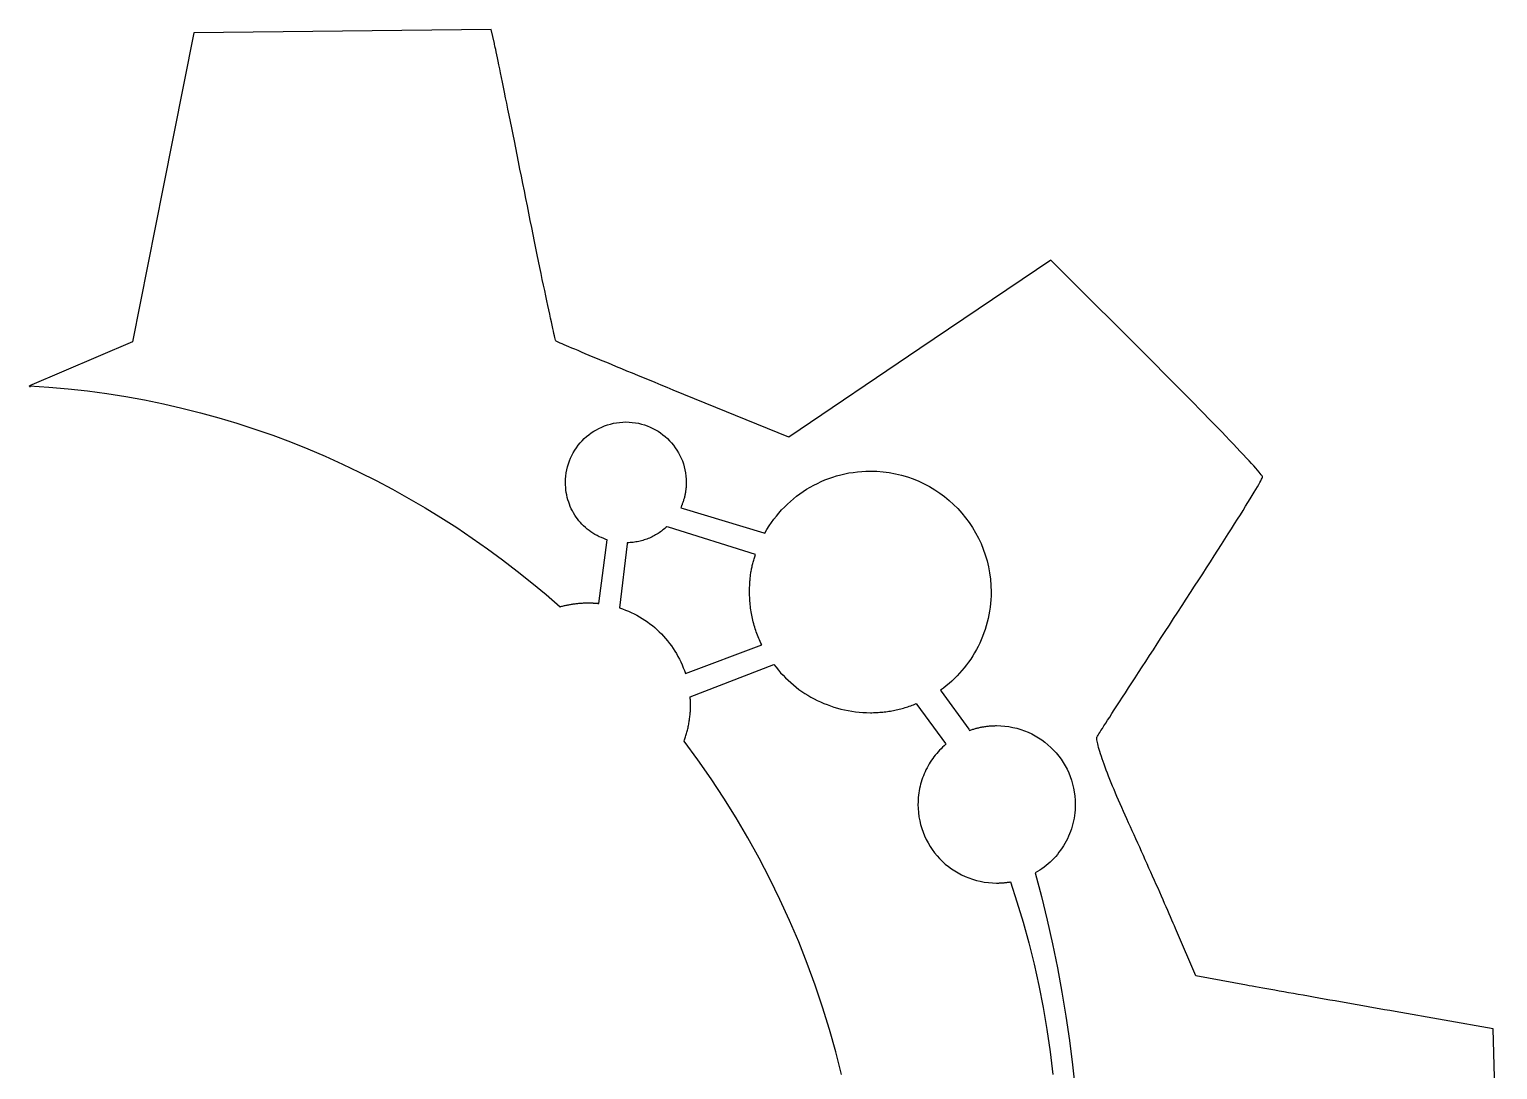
# Model space of a CAD drawing. Extents: x 24.5 to 116.8, y 32.7 to 74.9.
# Drawn here: x 24.51 to 50.2, y 56.73 to 74.92 of the extents above; entities that cross this region are included whole.
import ezdxf

# ---------------------------------------------------------------- set-up
doc = ezdxf.new("R2010")
doc.units = 0
doc.layers.add('LAYER_1', color=7, linetype='CONTINUOUS')

msp = doc.modelspace()

# ---------------------------------------------------------------- linework, layer by layer
at = {"layer": 'LAYER_1', "color": 7}
for p, q in [((27.393, 74.864), (26.855, 72.16)), ((29.992, 74.893), (27.393, 74.864)), ((32.591, 74.922), (29.992, 74.893)), ((32.65, 74.673), (32.591, 74.922)), ((32.654, 74.657), (32.65, 74.673)), ((32.659, 74.634), (32.654, 74.657)), ((32.666, 74.604), (32.659, 74.634)), ((32.673, 74.569), (32.666, 74.604)), ((32.682, 74.527), (32.673, 74.569)), ((32.692, 74.479), (32.682, 74.527)), ((32.703, 74.426), (32.692, 74.479)), ((32.715, 74.368), (32.703, 74.426)), ((32.729, 74.304), (32.715, 74.368)), ((32.743, 74.235), (32.729, 74.304)), ((32.758, 74.162), (32.743, 74.235)), ((32.774, 74.083), (32.758, 74.162)), ((32.791, 74.001), (32.774, 74.083)), ((32.808, 73.913), (32.791, 74.001)), ((32.827, 73.822), (32.808, 73.913)), ((32.846, 73.727), (32.827, 73.822)), ((32.866, 73.629), (32.846, 73.727)), ((32.887, 73.527), (32.866, 73.629)), ((32.908, 73.421), (32.887, 73.527)), ((32.93, 73.312), (32.908, 73.421)), ((32.953, 73.201), (32.93, 73.312)), ((32.976, 73.086), (32.953, 73.201)), ((33, 72.97), (32.976, 73.086)), ((33.024, 72.85), (33, 72.97)), ((33.048, 72.729), (33.024, 72.85)), ((33.073, 72.606), (33.048, 72.729)), ((33.098, 72.48), (33.073, 72.606)), ((33.123, 72.354), (33.098, 72.48)), ((33.149, 72.225), (33.123, 72.354)), ((33.175, 72.096), (33.149, 72.225)), ((26.855, 72.16), (26.316, 69.456)), ((33.201, 71.966), (33.175, 72.096)), ((33.227, 71.835), (33.201, 71.966)), ((33.253, 71.707), (33.227, 71.835)), ((33.278, 71.58), (33.253, 71.707)), ((33.304, 71.455), (33.278, 71.58)), ((33.328, 71.333), (33.304, 71.455)), ((33.353, 71.213), (33.328, 71.333)), ((33.377, 71.095), (33.353, 71.213)), ((33.4, 70.98), (33.377, 71.095)), ((33.423, 70.867), (33.4, 70.98)), ((33.446, 70.758), (33.423, 70.867)), ((33.468, 70.652), (33.446, 70.758)), ((33.489, 70.549), (33.468, 70.652)), ((42.386, 70.887), (40.093, 69.339)), ((44.239, 69.036), (42.386, 70.887)), ((33.51, 70.45), (33.489, 70.549)), ((33.53, 70.355), (33.51, 70.45)), ((33.549, 70.263), (33.53, 70.355)), ((33.567, 70.176), (33.549, 70.263)), ((33.585, 70.092), (33.567, 70.176)), ((33.602, 70.014), (33.585, 70.092)), ((33.618, 69.939), (33.602, 70.014)), ((33.633, 69.87), (33.618, 69.939)), ((33.647, 69.806), (33.633, 69.87)), ((33.66, 69.746), (33.647, 69.806)), ((33.672, 69.692), (33.66, 69.746)), ((33.683, 69.644), (33.672, 69.692)), ((33.693, 69.601), (33.683, 69.644)), ((26.316, 69.456), (24.514, 68.687)), ((33.701, 69.564), (33.693, 69.601)), ((33.709, 69.533), (33.701, 69.564)), ((33.715, 69.508), (33.709, 69.533)), ((33.72, 69.489), (33.715, 69.508)), ((33.724, 69.477), (33.72, 69.489)), ((33.727, 69.472), (33.724, 69.477)), ((33.731, 69.469), (33.727, 69.472)), ((33.742, 69.464), (33.731, 69.469)), ((33.757, 69.457), (33.742, 69.464)), ((33.778, 69.447), (33.757, 69.457)), ((33.804, 69.436), (33.778, 69.447)), ((33.834, 69.422), (33.804, 69.436)), ((33.87, 69.407), (33.834, 69.422)), ((33.91, 69.389), (33.87, 69.407)), ((33.955, 69.37), (33.91, 69.389)), ((34.004, 69.349), (33.955, 69.37)), ((34.057, 69.327), (34.004, 69.349)), ((34.114, 69.303), (34.057, 69.327)), ((34.175, 69.277), (34.114, 69.303)), ((34.24, 69.25), (34.175, 69.277)), ((34.309, 69.221), (34.24, 69.25)), ((34.381, 69.191), (34.309, 69.221)), ((34.456, 69.159), (34.381, 69.191)), ((34.535, 69.127), (34.456, 69.159)), ((34.616, 69.093), (34.535, 69.127)), ((40.093, 69.339), (37.8, 67.791)), ((34.701, 69.058), (34.616, 69.093)), ((34.788, 69.022), (34.701, 69.058)), ((34.878, 68.985), (34.788, 69.022)), ((34.97, 68.946), (34.878, 68.985)), ((35.065, 68.907), (34.97, 68.946)), ((35.162, 68.868), (35.065, 68.907)), ((35.261, 68.827), (35.162, 68.868)), ((44.337, 68.938), (44.239, 69.036)), ((44.434, 68.841), (44.337, 68.938)), ((24.514, 68.686), (24.514, 68.687)), ((24.514, 68.687), (24.514, 68.687)), ((24.514, 68.687), (24.514, 68.687)), ((24.514, 68.687), (24.514, 68.687)), ((24.514, 68.687), (24.514, 68.687)), ((24.514, 68.687), (24.855, 68.665)), ((24.515, 68.685), (24.514, 68.686)), ((24.514, 68.686), (24.514, 68.686)), ((24.514, 68.686), (24.514, 68.686)), ((24.516, 68.684), (24.515, 68.685)), ((24.515, 68.685), (24.515, 68.685)), ((24.515, 68.685), (24.515, 68.685)), ((24.516, 68.683), (24.516, 68.684)), ((24.516, 68.684), (24.516, 68.684)), ((24.517, 68.683), (24.516, 68.683)), ((24.517, 68.682), (24.517, 68.683)), ((24.518, 68.681), (24.517, 68.682)), ((24.519, 68.68), (24.518, 68.681)), ((24.518, 68.681), (24.518, 68.681)), ((24.52, 68.679), (24.519, 68.68)), ((24.52, 68.678), (24.52, 68.679)), ((24.521, 68.677), (24.52, 68.678)), ((24.522, 68.676), (24.521, 68.677)), ((24.523, 68.675), (24.522, 68.676)), ((24.522, 68.676), (24.522, 68.676)), ((24.524, 68.673), (24.523, 68.675)), ((24.525, 68.672), (24.524, 68.673)), ((24.526, 68.671), (24.525, 68.672)), ((24.526, 68.67), (24.526, 68.671)), ((24.527, 68.669), (24.526, 68.67)), ((24.528, 68.668), (24.527, 68.669)), ((24.529, 68.666), (24.528, 68.668)), ((24.855, 68.665), (25.194, 68.635)), ((25.194, 68.635), (25.532, 68.598)), ((25.532, 68.598), (25.867, 68.553)), ((35.362, 68.786), (35.261, 68.827)), ((35.464, 68.744), (35.362, 68.786)), ((35.568, 68.701), (35.464, 68.744)), ((35.674, 68.658), (35.568, 68.701)), ((35.781, 68.614), (35.674, 68.658)), ((37.8, 67.791), (35.781, 68.614)), ((44.529, 68.745), (44.434, 68.841)), ((44.623, 68.651), (44.529, 68.745)), ((44.715, 68.557), (44.623, 68.651)), ((25.867, 68.553), (26.2, 68.501)), ((26.2, 68.501), (26.53, 68.441)), ((26.53, 68.441), (26.858, 68.373)), ((26.858, 68.373), (27.184, 68.299)), ((44.805, 68.466), (44.715, 68.557)), ((44.894, 68.376), (44.805, 68.466)), ((44.98, 68.288), (44.894, 68.376)), ((27.184, 68.299), (27.507, 68.217)), ((27.507, 68.217), (27.828, 68.129)), ((27.828, 68.129), (28.146, 68.033)), ((45.064, 68.202), (44.98, 68.288)), ((45.146, 68.119), (45.064, 68.202)), ((45.225, 68.037), (45.146, 68.119)), ((28.146, 68.033), (28.461, 67.931)), ((28.461, 67.931), (28.773, 67.822)), ((34.262, 67.799), (34.303, 67.832)), ((34.303, 67.832), (34.345, 67.864)), ((34.345, 67.864), (34.388, 67.893)), ((34.388, 67.893), (34.434, 67.92)), ((34.434, 67.92), (34.48, 67.944)), ((34.48, 67.944), (34.528, 67.967)), ((34.528, 67.967), (34.577, 67.987)), ((34.577, 67.987), (34.628, 68.005)), ((34.628, 68.005), (34.679, 68.02)), ((34.679, 68.02), (34.732, 68.032)), ((34.732, 68.032), (34.785, 68.042)), ((34.785, 68.042), (34.84, 68.049)), ((34.84, 68.049), (34.895, 68.054)), ((34.895, 68.054), (34.951, 68.055)), ((34.951, 68.055), (35.007, 68.054)), ((35.007, 68.054), (35.063, 68.049)), ((35.063, 68.049), (35.117, 68.042)), ((35.117, 68.042), (35.171, 68.032)), ((35.171, 68.032), (35.223, 68.02)), ((35.223, 68.02), (35.275, 68.005)), ((35.275, 68.005), (35.325, 67.987)), ((35.325, 67.987), (35.375, 67.967)), ((35.375, 67.967), (35.423, 67.944)), ((35.423, 67.944), (35.469, 67.92)), ((35.469, 67.92), (35.514, 67.893)), ((35.514, 67.893), (35.558, 67.864)), ((35.558, 67.864), (35.6, 67.832)), ((35.6, 67.832), (35.641, 67.799)), ((45.302, 67.958), (45.225, 68.037)), ((45.376, 67.881), (45.302, 67.958)), ((45.447, 67.808), (45.376, 67.881)), ((28.773, 67.822), (29.082, 67.706)), ((29.082, 67.706), (29.388, 67.584)), ((29.388, 67.584), (29.691, 67.455)), ((34.058, 67.562), (34.087, 67.606)), ((34.087, 67.606), (34.118, 67.648)), ((34.118, 67.648), (34.151, 67.688)), ((34.151, 67.688), (34.186, 67.727)), ((34.186, 67.727), (34.223, 67.764)), ((34.223, 67.764), (34.262, 67.799)), ((35.641, 67.799), (35.679, 67.764)), ((35.679, 67.764), (35.716, 67.727)), ((35.716, 67.727), (35.752, 67.688)), ((35.752, 67.688), (35.785, 67.648)), ((35.785, 67.648), (35.816, 67.606)), ((35.816, 67.606), (35.845, 67.562)), ((45.515, 67.736), (45.447, 67.808)), ((45.58, 67.668), (45.515, 67.736)), ((45.642, 67.603), (45.58, 67.668)), ((45.7, 67.541), (45.642, 67.603)), ((29.691, 67.455), (29.991, 67.32)), ((29.991, 67.32), (30.287, 67.179)), ((33.931, 67.271), (33.946, 67.323)), ((33.946, 67.323), (33.963, 67.373)), ((33.963, 67.373), (33.983, 67.422)), ((33.983, 67.422), (34.006, 67.47)), ((34.006, 67.47), (34.031, 67.517)), ((34.031, 67.517), (34.058, 67.562)), ((35.845, 67.562), (35.872, 67.517)), ((35.872, 67.517), (35.897, 67.47)), ((35.897, 67.47), (35.919, 67.422)), ((35.919, 67.422), (35.939, 67.373)), ((35.939, 67.373), (35.957, 67.323)), ((35.957, 67.323), (35.972, 67.271)), ((45.755, 67.483), (45.7, 67.541)), ((45.806, 67.428), (45.755, 67.483)), ((45.854, 67.377), (45.806, 67.428)), ((45.897, 67.329), (45.854, 67.377)), ((45.937, 67.286), (45.897, 67.329)), ((30.287, 67.179), (30.58, 67.032)), ((33.895, 66.999), (33.897, 67.055)), ((33.897, 67.055), (33.901, 67.11)), ((33.901, 67.11), (33.908, 67.165)), ((33.908, 67.165), (33.918, 67.219)), ((33.918, 67.219), (33.931, 67.271)), ((35.972, 67.271), (35.985, 67.219)), ((35.985, 67.219), (35.995, 67.165)), ((35.995, 67.165), (36.002, 67.11)), ((36.002, 67.11), (36.006, 67.055)), ((36.006, 67.055), (36.007, 66.999)), ((38.434, 67.041), (38.501, 67.067)), ((38.501, 67.067), (38.57, 67.091)), ((38.57, 67.091), (38.639, 67.112)), ((38.639, 67.112), (38.71, 67.132)), ((38.71, 67.132), (38.782, 67.148)), ((38.782, 67.148), (38.854, 67.163)), ((38.854, 67.163), (38.927, 67.174)), ((38.927, 67.174), (39.002, 67.184)), ((39.002, 67.184), (39.077, 67.19)), ((39.077, 67.19), (39.152, 67.194)), ((39.152, 67.194), (39.229, 67.196)), ((39.229, 67.196), (39.341, 67.193)), ((39.341, 67.193), (39.451, 67.184)), ((39.451, 67.184), (39.56, 67.17)), ((39.56, 67.17), (39.668, 67.15)), ((39.668, 67.15), (39.773, 67.125)), ((39.773, 67.125), (39.876, 67.095)), ((39.876, 67.095), (39.977, 67.06)), ((39.977, 67.06), (40.075, 67.019)), ((45.972, 67.246), (45.937, 67.286)), ((46.003, 67.211), (45.972, 67.246)), ((46.03, 67.18), (46.003, 67.211)), ((46.052, 67.153), (46.03, 67.18)), ((46.069, 67.131), (46.052, 67.153)), ((46.062, 67.028), (46.075, 67.053)), ((46.082, 67.114), (46.069, 67.131)), ((46.075, 67.053), (46.084, 67.072)), ((46.09, 67.101), (46.082, 67.114)), ((46.084, 67.072), (46.09, 67.086)), ((46.092, 67.094), (46.09, 67.101)), ((46.09, 67.086), (46.092, 67.094)), ((30.58, 67.032), (30.87, 66.879)), ((30.87, 66.879), (31.156, 66.719)), ((33.896, 66.954), (33.895, 66.999)), ((33.899, 66.909), (33.896, 66.954)), ((33.903, 66.865), (33.899, 66.909)), ((33.909, 66.822), (33.903, 66.865)), ((33.917, 66.779), (33.909, 66.822)), ((35.99, 66.805), (35.987, 66.79)), ((35.992, 66.819), (35.99, 66.805)), ((35.995, 66.834), (35.992, 66.819)), ((35.997, 66.849), (35.995, 66.834)), ((35.999, 66.863), (35.997, 66.849)), ((36.001, 66.878), (35.999, 66.863)), ((36.002, 66.893), (36.001, 66.878)), ((36.004, 66.908), (36.002, 66.893)), ((36.005, 66.923), (36.004, 66.908)), ((36.006, 66.938), (36.005, 66.923)), ((36.007, 66.953), (36.006, 66.938)), ((36.007, 66.999), (36.007, 66.984)), ((36.007, 66.984), (36.007, 66.969)), ((36.007, 66.969), (36.007, 66.953)), ((37.938, 66.756), (37.996, 66.799)), ((37.996, 66.799), (38.054, 66.839)), ((38.054, 66.839), (38.114, 66.878)), ((38.114, 66.878), (38.175, 66.915)), ((38.175, 66.915), (38.238, 66.95)), ((38.238, 66.95), (38.302, 66.982)), ((38.302, 66.982), (38.367, 67.013)), ((38.367, 67.013), (38.434, 67.041)), ((40.075, 67.019), (40.171, 66.974)), ((40.171, 66.974), (40.264, 66.925)), ((40.264, 66.925), (40.355, 66.871)), ((40.355, 66.871), (40.442, 66.813)), ((40.442, 66.813), (40.526, 66.75)), ((45.911, 66.771), (45.944, 66.826)), ((45.944, 66.826), (45.974, 66.876)), ((45.974, 66.876), (46.001, 66.922)), ((46.001, 66.922), (46.024, 66.962)), ((46.024, 66.962), (46.045, 66.998)), ((46.045, 66.998), (46.062, 67.028)), ((31.156, 66.719), (31.438, 66.554)), ((31.438, 66.554), (31.716, 66.384)), ((33.926, 66.737), (33.917, 66.779)), ((33.937, 66.696), (33.926, 66.737)), ((33.95, 66.655), (33.937, 66.696)), ((33.964, 66.615), (33.95, 66.655)), ((33.979, 66.576), (33.964, 66.615)), ((33.996, 66.538), (33.979, 66.576)), ((35.916, 66.569), (35.91, 66.555)), ((35.91, 66.555), (35.955, 66.542)), ((35.922, 66.582), (35.916, 66.569)), ((35.927, 66.595), (35.922, 66.582)), ((35.933, 66.608), (35.927, 66.595)), ((35.938, 66.622), (35.933, 66.608)), ((35.943, 66.635), (35.938, 66.622)), ((35.948, 66.649), (35.943, 66.635)), ((35.953, 66.663), (35.948, 66.649)), ((35.957, 66.677), (35.953, 66.663)), ((35.955, 66.542), (37.366, 66.119)), ((35.962, 66.691), (35.957, 66.677)), ((35.966, 66.705), (35.962, 66.691)), ((35.97, 66.719), (35.966, 66.705)), ((35.974, 66.733), (35.97, 66.719)), ((35.977, 66.747), (35.974, 66.733)), ((35.981, 66.761), (35.977, 66.747)), ((35.984, 66.776), (35.981, 66.761)), ((35.987, 66.79), (35.984, 66.776)), ((37.676, 66.516), (37.726, 66.568)), ((37.726, 66.568), (37.776, 66.617)), ((37.776, 66.617), (37.829, 66.665)), ((37.829, 66.665), (37.883, 66.712)), ((37.883, 66.712), (37.938, 66.756)), ((40.526, 66.75), (40.607, 66.684)), ((40.607, 66.684), (40.685, 66.614)), ((40.685, 66.614), (40.759, 66.54)), ((40.759, 66.54), (40.829, 66.462)), ((45.75, 66.509), (45.794, 66.581)), ((45.794, 66.581), (45.836, 66.648)), ((45.836, 66.648), (45.875, 66.712)), ((45.875, 66.712), (45.911, 66.771)), ((31.716, 66.384), (31.991, 66.207)), ((34.015, 66.5), (33.996, 66.538)), ((34.035, 66.464), (34.015, 66.5)), ((34.056, 66.428), (34.035, 66.464)), ((34.079, 66.393), (34.056, 66.428)), ((34.103, 66.36), (34.079, 66.393)), ((34.128, 66.327), (34.103, 66.36)), ((34.155, 66.296), (34.128, 66.327)), ((34.183, 66.266), (34.155, 66.296)), ((37.458, 66.236), (37.498, 66.295)), ((37.498, 66.295), (37.54, 66.353)), ((37.54, 66.353), (37.584, 66.409)), ((37.584, 66.409), (37.629, 66.463)), ((37.629, 66.463), (37.676, 66.516)), ((40.829, 66.462), (40.896, 66.381)), ((40.896, 66.381), (40.958, 66.297)), ((40.958, 66.297), (41.016, 66.21)), ((45.601, 66.273), (45.653, 66.355)), ((45.653, 66.355), (45.703, 66.434)), ((45.703, 66.434), (45.75, 66.509)), ((31.991, 66.207), (32.262, 66.025)), ((32.262, 66.025), (32.528, 65.838)), ((34.212, 66.236), (34.183, 66.266)), ((34.242, 66.208), (34.212, 66.236)), ((34.274, 66.182), (34.242, 66.208)), ((34.306, 66.156), (34.274, 66.182)), ((34.34, 66.132), (34.306, 66.156)), ((34.374, 66.109), (34.34, 66.132)), ((34.41, 66.088), (34.374, 66.109)), ((34.447, 66.067), (34.41, 66.088)), ((34.485, 66.049), (34.447, 66.067)), ((34.523, 66.032), (34.485, 66.049)), ((34.563, 66.016), (34.523, 66.032)), ((37.366, 66.119), (37.384, 66.113)), ((37.384, 66.113), (37.42, 66.175)), ((37.42, 66.175), (37.458, 66.236)), ((41.016, 66.21), (41.07, 66.119)), ((41.07, 66.119), (41.12, 66.026)), ((41.12, 66.026), (41.165, 65.93)), ((45.433, 66.006), (45.491, 66.098)), ((45.491, 66.098), (45.547, 66.187)), ((45.547, 66.187), (45.601, 66.273)), ((32.528, 65.838), (32.791, 65.645)), ((34.479, 64.881), (34.623, 65.995)), ((34.603, 66.002), (34.563, 66.016)), ((34.623, 65.995), (34.603, 66.002)), ((41.165, 65.93), (41.205, 65.832)), ((41.205, 65.832), (41.24, 65.731)), ((45.246, 65.714), (45.31, 65.814)), ((45.31, 65.814), (45.372, 65.912)), ((45.372, 65.912), (45.433, 66.006)), ((32.791, 65.645), (33.049, 65.447)), ((41.24, 65.731), (41.27, 65.628)), ((41.27, 65.628), (41.295, 65.523)), ((41.295, 65.523), (41.315, 65.415)), ((45.113, 65.507), (45.181, 65.612)), ((45.181, 65.612), (45.246, 65.714)), ((33.049, 65.447), (33.304, 65.244)), ((41.315, 65.415), (41.329, 65.307)), ((41.329, 65.307), (41.338, 65.196)), ((44.903, 65.182), (44.975, 65.293)), ((44.975, 65.293), (45.045, 65.401)), ((45.045, 65.401), (45.113, 65.507)), ((33.304, 65.244), (33.554, 65.036)), ((33.554, 65.036), (33.799, 64.824)), ((41.34, 65.015), (41.337, 64.947)), ((41.338, 65.196), (41.341, 65.084)), ((41.341, 65.084), (41.34, 65.015)), ((44.757, 64.958), (44.831, 65.071)), ((44.831, 65.071), (44.903, 65.182)), ((33.799, 64.823), (33.814, 64.828)), ((33.799, 64.824), (33.799, 64.823)), ((33.814, 64.828), (33.829, 64.832)), ((33.829, 64.832), (33.844, 64.836)), ((33.844, 64.836), (33.86, 64.84)), ((33.86, 64.84), (33.875, 64.843)), ((33.875, 64.843), (33.89, 64.847)), ((33.89, 64.847), (33.906, 64.85)), ((33.906, 64.85), (33.921, 64.854)), ((33.921, 64.854), (33.937, 64.857)), ((33.937, 64.857), (33.952, 64.86)), ((33.952, 64.86), (33.968, 64.863)), ((33.968, 64.863), (33.984, 64.865)), ((33.984, 64.865), (33.999, 64.868)), ((33.999, 64.868), (34.015, 64.871)), ((34.015, 64.871), (34.031, 64.873)), ((34.031, 64.873), (34.047, 64.875)), ((34.047, 64.875), (34.063, 64.877)), ((34.063, 64.877), (34.079, 64.879)), ((34.079, 64.879), (34.095, 64.881)), ((34.095, 64.881), (34.111, 64.883)), ((34.111, 64.883), (34.127, 64.884)), ((34.127, 64.884), (34.143, 64.885)), ((34.143, 64.885), (34.159, 64.887)), ((34.159, 64.887), (34.175, 64.888)), ((34.175, 64.888), (34.191, 64.889)), ((34.191, 64.889), (34.207, 64.89)), ((34.207, 64.89), (34.224, 64.89)), ((34.224, 64.89), (34.24, 64.891)), ((34.24, 64.891), (34.256, 64.891)), ((34.256, 64.891), (34.273, 64.891)), ((34.273, 64.891), (34.289, 64.891)), ((34.289, 64.891), (34.295, 64.891)), ((34.295, 64.891), (34.302, 64.891)), ((34.302, 64.891), (34.308, 64.891)), ((34.308, 64.891), (34.314, 64.891)), ((34.314, 64.891), (34.32, 64.891)), ((34.32, 64.891), (34.326, 64.891)), ((34.326, 64.891), (34.333, 64.891)), ((34.333, 64.891), (34.339, 64.891)), ((34.339, 64.891), (34.345, 64.891)), ((34.345, 64.891), (34.351, 64.89)), ((34.351, 64.89), (34.357, 64.89)), ((34.357, 64.89), (34.363, 64.89)), ((34.363, 64.89), (34.37, 64.89)), ((34.37, 64.89), (34.376, 64.889)), ((34.376, 64.889), (34.382, 64.889)), ((34.382, 64.889), (34.388, 64.889)), ((34.388, 64.889), (34.394, 64.888)), ((34.394, 64.888), (34.4, 64.888)), ((34.4, 64.888), (34.406, 64.888)), ((34.406, 64.888), (34.412, 64.887)), ((34.412, 64.887), (34.418, 64.887)), ((34.418, 64.887), (34.425, 64.886)), ((34.425, 64.886), (34.431, 64.886)), ((34.431, 64.886), (34.437, 64.885)), ((34.437, 64.885), (34.443, 64.885)), ((34.443, 64.885), (34.449, 64.884)), ((34.449, 64.884), (34.455, 64.884)), ((34.455, 64.884), (34.461, 64.883)), ((34.461, 64.883), (34.467, 64.883)), ((34.467, 64.883), (34.473, 64.882)), ((34.473, 64.882), (34.479, 64.881)), ((41.314, 64.748), (41.303, 64.682)), ((41.324, 64.814), (41.314, 64.748)), ((41.331, 64.88), (41.324, 64.814)), ((41.337, 64.947), (41.331, 64.88)), ((44.608, 64.729), (44.683, 64.843)), ((44.683, 64.843), (44.757, 64.958)), ((41.257, 64.491), (41.237, 64.428)), ((41.274, 64.554), (41.257, 64.491)), ((41.289, 64.618), (41.274, 64.554)), ((41.303, 64.682), (41.289, 64.618)), ((44.389, 64.393), (44.461, 64.504)), ((44.461, 64.504), (44.534, 64.616)), ((44.534, 64.616), (44.608, 64.729)), ((41.169, 64.246), (41.142, 64.188)), ((41.193, 64.306), (41.169, 64.246)), ((41.216, 64.367), (41.193, 64.306)), ((41.237, 64.428), (41.216, 64.367)), ((44.248, 64.177), (44.318, 64.284)), ((44.318, 64.284), (44.389, 64.393)), ((41.053, 64.017), (41.019, 63.963)), ((41.084, 64.073), (41.053, 64.017)), ((41.114, 64.13), (41.084, 64.073)), ((41.142, 64.188), (41.114, 64.13)), ((44.113, 63.969), (44.18, 64.072)), ((44.18, 64.072), (44.248, 64.177)), ((36.076, 63.246), (37.541, 63.813)), ((37.541, 63.813), (37.541, 63.813)), ((37.541, 63.813), (37.579, 63.764)), ((37.579, 63.764), (37.619, 63.716)), ((37.619, 63.716), (37.659, 63.669)), ((40.871, 63.755), (40.83, 63.706)), ((40.911, 63.805), (40.871, 63.755)), ((40.948, 63.857), (40.911, 63.805)), ((40.985, 63.909), (40.948, 63.857)), ((41.019, 63.963), (40.985, 63.909)), ((43.921, 63.674), (43.983, 63.77)), ((43.983, 63.77), (44.047, 63.868)), ((44.047, 63.868), (44.113, 63.969)), ((37.659, 63.669), (37.702, 63.624)), ((37.702, 63.624), (37.745, 63.58)), ((37.745, 63.58), (37.79, 63.537)), ((37.79, 63.537), (37.835, 63.496)), ((37.835, 63.496), (37.883, 63.455)), ((40.606, 63.482), (40.557, 63.441)), ((40.653, 63.524), (40.606, 63.482)), ((40.7, 63.568), (40.653, 63.524)), ((40.745, 63.613), (40.7, 63.568)), ((40.788, 63.659), (40.745, 63.613)), ((40.83, 63.706), (40.788, 63.659)), ((43.746, 63.404), (43.802, 63.491)), ((43.802, 63.491), (43.861, 63.581)), ((43.861, 63.581), (43.921, 63.674)), ((36.076, 63.241), (36.076, 63.246)), ((36.076, 63.236), (36.076, 63.241)), ((36.077, 63.232), (36.076, 63.236)), ((36.077, 63.227), (36.077, 63.232)), ((36.077, 63.222), (36.077, 63.227)), ((36.078, 63.218), (36.077, 63.222)), ((36.078, 63.213), (36.078, 63.218)), ((36.078, 63.208), (36.078, 63.213)), ((36.079, 63.203), (36.078, 63.208)), ((36.079, 63.199), (36.079, 63.203)), ((36.079, 63.194), (36.079, 63.199)), ((37.883, 63.455), (37.931, 63.417)), ((37.931, 63.417), (37.98, 63.379)), ((37.98, 63.379), (38.031, 63.343)), ((38.031, 63.343), (38.082, 63.309)), ((38.082, 63.309), (38.135, 63.276)), ((38.135, 63.276), (38.189, 63.244)), ((38.189, 63.244), (38.243, 63.214)), ((38.243, 63.214), (38.299, 63.186)), ((40.507, 63.402), (40.455, 63.364)), ((40.455, 63.364), (40.469, 63.345)), ((40.469, 63.345), (40.951, 62.682)), ((40.557, 63.441), (40.507, 63.402)), ((43.59, 63.163), (43.639, 63.24)), ((43.639, 63.24), (43.691, 63.32)), ((43.691, 63.32), (43.746, 63.404)), ((36.074, 62.931), (36.076, 62.952)), ((36.076, 62.952), (36.077, 62.973)), ((36.077, 62.973), (36.079, 62.993)), ((36.079, 63.189), (36.079, 63.194)), ((36.08, 63.185), (36.079, 63.189)), ((36.079, 62.993), (36.08, 63.014)), ((36.08, 63.18), (36.08, 63.185)), ((36.08, 63.175), (36.08, 63.18)), ((36.08, 63.17), (36.08, 63.175)), ((36.08, 63.166), (36.08, 63.17)), ((36.081, 63.161), (36.08, 63.166)), ((36.08, 63.014), (36.081, 63.036)), ((36.081, 63.156), (36.081, 63.161)), ((36.081, 63.151), (36.081, 63.156)), ((36.081, 63.147), (36.081, 63.151)), ((36.081, 63.142), (36.081, 63.147)), ((36.081, 63.137), (36.081, 63.142)), ((36.081, 63.132), (36.081, 63.137)), ((36.081, 63.128), (36.081, 63.132)), ((36.081, 63.123), (36.081, 63.128)), ((36.082, 63.118), (36.081, 63.123)), ((36.081, 63.057), (36.082, 63.078)), ((36.081, 63.036), (36.081, 63.057)), ((36.082, 63.113), (36.082, 63.118)), ((36.082, 63.109), (36.082, 63.113)), ((36.082, 63.104), (36.082, 63.109)), ((36.082, 63.099), (36.082, 63.104)), ((36.082, 63.078), (36.082, 63.099)), ((38.299, 63.186), (38.356, 63.159)), ((38.356, 63.159), (38.413, 63.134)), ((38.413, 63.134), (38.471, 63.111)), ((38.471, 63.111), (38.531, 63.089)), ((38.531, 63.089), (38.591, 63.069)), ((38.591, 63.069), (38.651, 63.051)), ((38.651, 63.051), (38.713, 63.034)), ((38.713, 63.034), (38.775, 63.02)), ((38.775, 63.02), (38.838, 63.007)), ((38.838, 63.007), (38.902, 62.996)), ((38.902, 62.996), (38.966, 62.987)), ((38.966, 62.987), (39.031, 62.98)), ((39.031, 62.98), (39.096, 62.975)), ((39.096, 62.975), (39.162, 62.972)), ((39.162, 62.972), (39.229, 62.971)), ((39.229, 62.971), (39.256, 62.971)), ((39.256, 62.971), (39.284, 62.972)), ((39.284, 62.972), (39.311, 62.973)), ((39.311, 62.973), (39.338, 62.974)), ((39.338, 62.974), (39.365, 62.975)), ((39.365, 62.975), (39.392, 62.977)), ((39.392, 62.977), (39.419, 62.979)), ((39.419, 62.979), (39.446, 62.982)), ((39.446, 62.982), (39.473, 62.985)), ((39.473, 62.985), (39.499, 62.988)), ((39.499, 62.988), (39.526, 62.992)), ((39.526, 62.992), (39.552, 62.996)), ((39.552, 62.996), (39.579, 63)), ((39.579, 63), (39.605, 63.004)), ((39.605, 63.004), (39.631, 63.009)), ((39.631, 63.009), (39.657, 63.014)), ((39.657, 63.014), (39.683, 63.02)), ((39.683, 63.02), (39.709, 63.026)), ((39.709, 63.026), (39.734, 63.032)), ((39.734, 63.032), (39.76, 63.038)), ((39.76, 63.038), (39.785, 63.045)), ((39.785, 63.045), (39.81, 63.052)), ((39.81, 63.052), (39.836, 63.059)), ((39.836, 63.059), (39.861, 63.067)), ((39.861, 63.067), (39.885, 63.075)), ((39.885, 63.075), (39.91, 63.083)), ((39.91, 63.083), (39.935, 63.092)), ((39.935, 63.092), (39.959, 63.101)), ((39.959, 63.101), (39.984, 63.11)), ((39.984, 63.11), (40.008, 63.119)), ((40.008, 63.119), (40.032, 63.129)), ((40.032, 63.129), (40.043, 63.114)), ((40.043, 63.114), (40.542, 62.429)), ((43.416, 62.894), (43.455, 62.955)), ((43.455, 62.955), (43.497, 63.02)), ((43.497, 63.02), (43.542, 63.09)), ((43.542, 63.09), (43.59, 63.163)), ((36.029, 62.667), (36.034, 62.687)), ((36.034, 62.687), (36.039, 62.707)), ((36.039, 62.707), (36.043, 62.727)), ((36.043, 62.727), (36.047, 62.747)), ((36.047, 62.747), (36.051, 62.767)), ((36.051, 62.767), (36.055, 62.787)), ((36.055, 62.787), (36.058, 62.808)), ((36.058, 62.808), (36.061, 62.828)), ((36.061, 62.828), (36.064, 62.848)), ((36.064, 62.848), (36.067, 62.869)), ((36.067, 62.869), (36.069, 62.89)), ((36.069, 62.89), (36.072, 62.91)), ((36.072, 62.91), (36.074, 62.931)), ((41.037, 62.684), (41.052, 62.689)), ((41.052, 62.689), (41.067, 62.693)), ((41.067, 62.693), (41.081, 62.697)), ((41.081, 62.697), (41.096, 62.701)), ((41.096, 62.701), (41.111, 62.705)), ((41.111, 62.705), (41.126, 62.708)), ((41.126, 62.708), (41.141, 62.712)), ((41.141, 62.712), (41.156, 62.715)), ((41.156, 62.715), (41.172, 62.718)), ((41.172, 62.718), (41.187, 62.721)), ((41.187, 62.721), (41.202, 62.724)), ((41.202, 62.724), (41.217, 62.726)), ((41.217, 62.726), (41.233, 62.728)), ((41.233, 62.728), (41.248, 62.731)), ((41.248, 62.731), (41.264, 62.733)), ((41.264, 62.733), (41.279, 62.735)), ((41.279, 62.735), (41.295, 62.736)), ((41.295, 62.736), (41.311, 62.738)), ((41.311, 62.738), (41.327, 62.739)), ((41.327, 62.739), (41.342, 62.74)), ((41.342, 62.74), (41.358, 62.741)), ((41.358, 62.741), (41.374, 62.742)), ((41.374, 62.742), (41.39, 62.743)), ((41.39, 62.743), (41.406, 62.743)), ((41.406, 62.743), (41.422, 62.744)), ((41.422, 62.744), (41.438, 62.744)), ((41.438, 62.744), (41.511, 62.742)), ((41.511, 62.742), (41.583, 62.736)), ((41.583, 62.736), (41.654, 62.727)), ((41.654, 62.727), (41.724, 62.714)), ((41.724, 62.714), (41.793, 62.698)), ((41.793, 62.698), (41.86, 62.678)), ((43.264, 62.658), (43.288, 62.695)), ((43.288, 62.695), (43.316, 62.738)), ((43.316, 62.738), (43.346, 62.785)), ((43.346, 62.785), (43.38, 62.838)), ((43.38, 62.838), (43.416, 62.894)), ((35.97, 62.474), (35.976, 62.493)), ((36.21, 62.147), (35.97, 62.474)), ((35.976, 62.493), (35.983, 62.512)), ((35.983, 62.512), (35.99, 62.531)), ((35.99, 62.531), (35.996, 62.55)), ((35.996, 62.55), (36.002, 62.57)), ((36.002, 62.57), (36.008, 62.589)), ((36.008, 62.589), (36.014, 62.608)), ((36.014, 62.608), (36.019, 62.628)), ((36.019, 62.628), (36.024, 62.648)), ((36.024, 62.648), (36.029, 62.667)), ((40.542, 62.429), (40.55, 62.418)), ((40.951, 62.682), (40.965, 62.66)), ((40.965, 62.66), (40.979, 62.665)), ((40.979, 62.665), (40.993, 62.67)), ((40.993, 62.67), (41.008, 62.675)), ((41.008, 62.675), (41.022, 62.68)), ((41.022, 62.68), (41.037, 62.684)), ((41.86, 62.678), (41.926, 62.655)), ((41.926, 62.655), (41.99, 62.629)), ((41.99, 62.629), (42.052, 62.599)), ((42.052, 62.599), (42.113, 62.567)), ((42.113, 62.567), (42.172, 62.532)), ((42.172, 62.532), (42.229, 62.494)), ((42.229, 62.494), (42.284, 62.453)), ((42.284, 62.453), (42.336, 62.41)), ((43.193, 62.53), (43.194, 62.542)), ((43.193, 62.515), (43.193, 62.53)), ((43.194, 62.497), (43.193, 62.515)), ((43.194, 62.542), (43.197, 62.551)), ((43.197, 62.475), (43.194, 62.497)), ((43.197, 62.551), (43.203, 62.561)), ((43.201, 62.451), (43.197, 62.475)), ((43.207, 62.424), (43.201, 62.451)), ((43.203, 62.561), (43.213, 62.577)), ((43.213, 62.577), (43.227, 62.599)), ((43.227, 62.599), (43.244, 62.626)), ((43.244, 62.626), (43.264, 62.658)), ((40.342, 62.199), (40.319, 62.169)), ((40.365, 62.229), (40.342, 62.199)), ((40.389, 62.258), (40.365, 62.229)), ((40.414, 62.287), (40.389, 62.258)), ((40.44, 62.314), (40.414, 62.287)), ((40.466, 62.341), (40.44, 62.314)), ((40.493, 62.368), (40.466, 62.341)), ((40.521, 62.393), (40.493, 62.368)), ((40.55, 62.418), (40.521, 62.393)), ((42.336, 62.41), (42.387, 62.364)), ((42.387, 62.364), (42.435, 62.316)), ((42.435, 62.316), (42.481, 62.266)), ((42.481, 62.266), (42.524, 62.213)), ((42.524, 62.213), (42.565, 62.158)), ((43.215, 62.394), (43.207, 62.424)), ((43.223, 62.361), (43.215, 62.394)), ((43.233, 62.326), (43.223, 62.361)), ((43.244, 62.289), (43.233, 62.326)), ((43.257, 62.249), (43.244, 62.289)), ((43.271, 62.207), (43.257, 62.249)), ((43.285, 62.163), (43.271, 62.207)), ((36.441, 61.814), (36.21, 62.147)), ((40.186, 61.939), (40.17, 61.904)), ((40.202, 61.973), (40.186, 61.939)), ((40.22, 62.007), (40.202, 61.973)), ((40.238, 62.041), (40.22, 62.007)), ((40.257, 62.074), (40.238, 62.041)), ((40.277, 62.106), (40.257, 62.074)), ((40.298, 62.138), (40.277, 62.106)), ((40.319, 62.169), (40.298, 62.138)), ((42.565, 62.158), (42.603, 62.101)), ((42.603, 62.101), (42.638, 62.042)), ((42.638, 62.042), (42.67, 61.982)), ((42.67, 61.982), (42.699, 61.919)), ((42.699, 61.919), (42.726, 61.855)), ((43.301, 62.117), (43.285, 62.163)), ((43.319, 62.069), (43.301, 62.117)), ((43.337, 62.019), (43.319, 62.069)), ((43.356, 61.967), (43.337, 62.019)), ((43.376, 61.914), (43.356, 61.967)), ((36.664, 61.475), (36.441, 61.814)), ((40.098, 61.683), (40.09, 61.645)), ((40.108, 61.721), (40.098, 61.683)), ((40.118, 61.758), (40.108, 61.721)), ((40.13, 61.795), (40.118, 61.758)), ((40.142, 61.832), (40.13, 61.795)), ((40.156, 61.868), (40.142, 61.832)), ((40.17, 61.904), (40.156, 61.868)), ((42.726, 61.855), (42.748, 61.789)), ((42.748, 61.789), (42.768, 61.722)), ((42.768, 61.722), (42.785, 61.653)), ((43.398, 61.859), (43.376, 61.914)), ((43.42, 61.803), (43.398, 61.859)), ((43.443, 61.745), (43.42, 61.803)), ((43.467, 61.686), (43.443, 61.745)), ((43.492, 61.626), (43.467, 61.686)), ((36.879, 61.131), (36.664, 61.475)), ((40.063, 61.408), (40.062, 61.367)), ((40.064, 61.448), (40.063, 61.408)), ((40.067, 61.488), (40.064, 61.448)), ((40.071, 61.528), (40.067, 61.488)), ((40.076, 61.567), (40.071, 61.528)), ((40.083, 61.606), (40.076, 61.567)), ((40.09, 61.645), (40.083, 61.606)), ((42.785, 61.653), (42.797, 61.584)), ((42.797, 61.584), (42.807, 61.513)), ((42.807, 61.513), (42.812, 61.441)), ((42.812, 61.441), (42.814, 61.367)), ((43.518, 61.564), (43.492, 61.626)), ((43.544, 61.502), (43.518, 61.564)), ((43.571, 61.439), (43.544, 61.502)), ((43.599, 61.375), (43.571, 61.439)), ((40.062, 61.367), (40.064, 61.294)), ((40.064, 61.294), (40.07, 61.222)), ((40.07, 61.222), (40.079, 61.151)), ((40.079, 61.151), (40.092, 61.081)), ((42.8, 61.172), (42.793, 61.124)), ((42.806, 61.22), (42.8, 61.172)), ((42.811, 61.269), (42.806, 61.22)), ((42.813, 61.318), (42.811, 61.269)), ((42.814, 61.367), (42.813, 61.318)), ((43.628, 61.31), (43.599, 61.375)), ((43.657, 61.245), (43.628, 61.31)), ((43.687, 61.179), (43.657, 61.245)), ((43.717, 61.113), (43.687, 61.179)), ((37.085, 60.782), (36.879, 61.131)), ((40.092, 61.081), (40.108, 61.013)), ((40.108, 61.013), (40.128, 60.945)), ((40.128, 60.945), (40.151, 60.88)), ((42.731, 60.895), (42.714, 60.851)), ((42.746, 60.939), (42.731, 60.895)), ((42.76, 60.984), (42.746, 60.939)), ((42.773, 61.03), (42.76, 60.984)), ((42.784, 61.077), (42.773, 61.03)), ((42.793, 61.124), (42.784, 61.077)), ((43.748, 61.045), (43.717, 61.113)), ((43.779, 60.976), (43.748, 61.045)), ((43.811, 60.906), (43.779, 60.976)), ((43.843, 60.835), (43.811, 60.906)), ((37.281, 60.427), (37.085, 60.782)), ((40.151, 60.88), (40.177, 60.815)), ((40.177, 60.815), (40.206, 60.753)), ((40.206, 60.753), (40.238, 60.692)), ((40.238, 60.692), (40.274, 60.633)), ((40.274, 60.633), (40.311, 60.576)), ((42.608, 60.643), (42.583, 60.604)), ((42.632, 60.683), (42.608, 60.643)), ((42.655, 60.724), (42.632, 60.683)), ((42.676, 60.765), (42.655, 60.724)), ((42.696, 60.808), (42.676, 60.765)), ((42.714, 60.851), (42.696, 60.808)), ((43.875, 60.763), (43.843, 60.835)), ((43.908, 60.691), (43.875, 60.763)), ((43.941, 60.618), (43.908, 60.691)), ((37.469, 60.067), (37.281, 60.427)), ((40.311, 60.576), (40.352, 60.522)), ((40.352, 60.522), (40.395, 60.469)), ((40.395, 60.469), (40.441, 60.418)), ((40.441, 60.418), (40.489, 60.37)), ((42.407, 60.39), (42.374, 60.358)), ((42.439, 60.423), (42.407, 60.39)), ((42.471, 60.457), (42.439, 60.423)), ((42.501, 60.493), (42.471, 60.457)), ((42.529, 60.529), (42.501, 60.493)), ((42.557, 60.566), (42.529, 60.529)), ((42.583, 60.604), (42.557, 60.566)), ((43.973, 60.545), (43.941, 60.618)), ((44.006, 60.472), (43.973, 60.545)), ((44.039, 60.399), (44.006, 60.472)), ((44.072, 60.326), (44.039, 60.399)), ((40.489, 60.37), (40.54, 60.324)), ((40.54, 60.324), (40.593, 60.281)), ((40.593, 60.281), (40.648, 60.24)), ((40.648, 60.24), (40.704, 60.203)), ((40.704, 60.203), (40.763, 60.167)), ((40.763, 60.167), (40.824, 60.135)), ((40.824, 60.135), (40.887, 60.106)), ((42.153, 60.191), (42.113, 60.168)), ((42.113, 60.168), (42.221, 59.757)), ((42.192, 60.216), (42.153, 60.191)), ((42.23, 60.242), (42.192, 60.216)), ((42.268, 60.269), (42.23, 60.242)), ((42.304, 60.298), (42.268, 60.269)), ((42.339, 60.327), (42.304, 60.298)), ((42.374, 60.358), (42.339, 60.327)), ((44.104, 60.253), (44.072, 60.326)), ((44.136, 60.181), (44.104, 60.253)), ((44.168, 60.109), (44.136, 60.181)), ((37.647, 59.703), (37.469, 60.067)), ((40.887, 60.106), (40.951, 60.08)), ((40.951, 60.08), (41.016, 60.057)), ((41.016, 60.057), (41.084, 60.037)), ((41.084, 60.037), (41.152, 60.021)), ((41.152, 60.021), (41.222, 60.008)), ((41.222, 60.008), (41.293, 59.998)), ((41.293, 59.998), (41.365, 59.993)), ((41.365, 59.993), (41.438, 59.991)), ((41.438, 59.991), (41.446, 59.991)), ((41.446, 59.991), (41.454, 59.991)), ((41.454, 59.991), (41.462, 59.991)), ((41.462, 59.991), (41.47, 59.991)), ((41.47, 59.991), (41.478, 59.991)), ((41.478, 59.991), (41.486, 59.992)), ((41.486, 59.992), (41.494, 59.992)), ((41.494, 59.992), (41.502, 59.992)), ((41.502, 59.992), (41.509, 59.993)), ((41.509, 59.993), (41.517, 59.993)), ((41.517, 59.993), (41.525, 59.994)), ((41.525, 59.994), (41.533, 59.994)), ((41.533, 59.994), (41.541, 59.995)), ((41.541, 59.995), (41.549, 59.995)), ((41.549, 59.995), (41.556, 59.996)), ((41.556, 59.996), (41.564, 59.997)), ((41.564, 59.997), (41.572, 59.997)), ((41.572, 59.997), (41.58, 59.998)), ((41.58, 59.998), (41.588, 59.999)), ((41.588, 59.999), (41.595, 60)), ((41.595, 60), (41.603, 60.001)), ((41.603, 60.001), (41.611, 60.002)), ((41.611, 60.002), (41.618, 60.003)), ((41.618, 60.003), (41.626, 60.004)), ((41.626, 60.004), (41.634, 60.005)), ((41.634, 60.005), (41.641, 60.006)), ((41.641, 60.006), (41.649, 60.007)), ((41.649, 60.007), (41.657, 60.008)), ((41.657, 60.008), (41.664, 60.009)), ((41.664, 60.009), (41.672, 60.011)), ((41.672, 60.011), (41.68, 60.012)), ((41.68, 60.012), (41.68, 60.012)), ((41.68, 60.012), (41.794, 59.663)), ((44.2, 60.038), (44.168, 60.109)), ((44.231, 59.968), (44.2, 60.038)), ((44.262, 59.899), (44.231, 59.968)), ((44.292, 59.831), (44.262, 59.899)), ((37.816, 59.334), (37.647, 59.703)), ((41.794, 59.663), (41.902, 59.307)), ((42.221, 59.757), (42.322, 59.343)), ((44.321, 59.764), (44.292, 59.831)), ((44.35, 59.699), (44.321, 59.764)), ((44.378, 59.635), (44.35, 59.699)), ((44.406, 59.573), (44.378, 59.635)), ((44.432, 59.512), (44.406, 59.573)), ((44.457, 59.454), (44.432, 59.512)), ((44.482, 59.398), (44.457, 59.454)), ((44.505, 59.344), (44.482, 59.398)), ((37.975, 58.961), (37.816, 59.334)), ((41.902, 59.307), (42.001, 58.943)), ((42.322, 59.343), (42.416, 58.926)), ((44.528, 59.292), (44.505, 59.344)), ((44.549, 59.244), (44.528, 59.292)), ((44.569, 59.197), (44.549, 59.244)), ((44.587, 59.154), (44.569, 59.197)), ((44.923, 58.367), (44.587, 59.154)), ((38.125, 58.584), (37.975, 58.961)), ((42.001, 58.943), (42.092, 58.573)), ((42.416, 58.926), (42.502, 58.506)), ((38.265, 58.203), (38.125, 58.584)), ((42.092, 58.573), (42.175, 58.197)), ((42.502, 58.506), (42.58, 58.084)), ((45.809, 58.205), (44.923, 58.367)), ((38.394, 57.819), (38.265, 58.203)), ((42.175, 58.197), (42.25, 57.815)), ((42.58, 58.084), (42.651, 57.66)), ((45.859, 58.196), (45.809, 58.205)), ((45.912, 58.187), (45.859, 58.196)), ((45.969, 58.176), (45.912, 58.187)), ((46.03, 58.165), (45.969, 58.176)), ((46.095, 58.154), (46.03, 58.165)), ((46.163, 58.141), (46.095, 58.154)), ((46.234, 58.129), (46.163, 58.141)), ((46.308, 58.115), (46.234, 58.129)), ((46.384, 58.102), (46.308, 58.115)), ((46.464, 58.087), (46.384, 58.102)), ((46.546, 58.073), (46.464, 58.087)), ((46.63, 58.058), (46.546, 58.073)), ((38.514, 57.43), (38.394, 57.819)), ((42.25, 57.815), (42.316, 57.429)), ((46.716, 58.042), (46.63, 58.058)), ((46.804, 58.027), (46.716, 58.042)), ((46.893, 58.011), (46.804, 58.027)), ((46.985, 57.994), (46.893, 58.011)), ((47.077, 57.978), (46.985, 57.994)), ((47.171, 57.961), (47.077, 57.978)), ((47.266, 57.945), (47.171, 57.961)), ((47.361, 57.928), (47.266, 57.945)), ((47.457, 57.911), (47.361, 57.928)), ((47.553, 57.894), (47.457, 57.911)), ((47.65, 57.876), (47.553, 57.894)), ((47.747, 57.859), (47.65, 57.876)), ((47.843, 57.842), (47.747, 57.859)), ((47.94, 57.825), (47.843, 57.842)), ((48.035, 57.808), (47.94, 57.825)), ((48.131, 57.792), (48.035, 57.808)), ((42.651, 57.66), (42.714, 57.236)), ((48.225, 57.775), (48.131, 57.792)), ((48.318, 57.759), (48.225, 57.775)), ((48.41, 57.743), (48.318, 57.759)), ((50.124, 57.442), (48.41, 57.743)), ((38.623, 57.039), (38.514, 57.43)), ((42.316, 57.429), (42.374, 57.039)), ((50.204, 54.762), (50.124, 57.442)), ((38.722, 56.644), (38.623, 57.039)), ((42.374, 57.039), (42.424, 56.645)), ((42.714, 57.236), (42.768, 56.81)), ((42.768, 56.81), (42.815, 56.385))]:
    msp.add_line(p, q, dxfattribs=at)
at = {"layer": 'LAYER_1', "color": 4}
for p, q in [((35.363, 66.026), (35.341, 66.017)), ((35.386, 66.036), (35.363, 66.026)), ((35.408, 66.046), (35.386, 66.036)), ((35.429, 66.057), (35.408, 66.046)), ((35.451, 66.069), (35.429, 66.057)), ((35.472, 66.08), (35.451, 66.069)), ((35.493, 66.093), (35.472, 66.08)), ((35.514, 66.105), (35.493, 66.093)), ((35.534, 66.118), (35.514, 66.105)), ((35.554, 66.132), (35.534, 66.118)), ((35.574, 66.146), (35.554, 66.132)), ((35.593, 66.161), (35.574, 66.146)), ((35.612, 66.175), (35.593, 66.161)), ((35.63, 66.191), (35.612, 66.175)), ((35.649, 66.207), (35.63, 66.191)), ((35.666, 66.223), (35.649, 66.207)), ((35.697, 66.213), (35.666, 66.223)), ((37.218, 65.735), (35.697, 66.213)), ((34.972, 65.924), (34.841, 64.804)), ((34.974, 65.943), (34.972, 65.924)), ((35, 65.943), (34.974, 65.943)), ((35.026, 65.945), (35, 65.943)), ((35.051, 65.947), (35.026, 65.945)), ((35.076, 65.95), (35.051, 65.947)), ((35.102, 65.953), (35.076, 65.95)), ((35.126, 65.957), (35.102, 65.953)), ((35.151, 65.961), (35.126, 65.957)), ((35.176, 65.966), (35.151, 65.961)), ((35.2, 65.972), (35.176, 65.966)), ((35.224, 65.978), (35.2, 65.972)), ((35.248, 65.985), (35.224, 65.978)), ((35.271, 65.992), (35.248, 65.985)), ((35.295, 66), (35.271, 65.992)), ((35.318, 66.008), (35.295, 66)), ((35.341, 66.017), (35.318, 66.008)), ((37.154, 65.505), (37.158, 65.524)), ((37.158, 65.524), (37.163, 65.543)), ((37.163, 65.543), (37.167, 65.562)), ((37.167, 65.562), (37.172, 65.582)), ((37.172, 65.582), (37.177, 65.601)), ((37.177, 65.601), (37.182, 65.62)), ((37.182, 65.62), (37.188, 65.64)), ((37.188, 65.64), (37.194, 65.659)), ((37.194, 65.659), (37.2, 65.679)), ((37.2, 65.679), (37.206, 65.699)), ((37.206, 65.699), (37.218, 65.735)), ((37.12, 65.251), (37.122, 65.271)), ((37.122, 65.271), (37.123, 65.291)), ((37.123, 65.291), (37.125, 65.311)), ((37.125, 65.311), (37.127, 65.331)), ((37.127, 65.331), (37.129, 65.351)), ((37.129, 65.351), (37.132, 65.37)), ((37.132, 65.37), (37.134, 65.39)), ((37.134, 65.39), (37.137, 65.409)), ((37.137, 65.409), (37.14, 65.428)), ((37.14, 65.428), (37.143, 65.447)), ((37.143, 65.447), (37.147, 65.467)), ((37.147, 65.467), (37.15, 65.486)), ((37.15, 65.486), (37.154, 65.505)), ((37.115, 65.126), (37.116, 65.148)), ((37.115, 65.105), (37.115, 65.126)), ((37.115, 65.083), (37.115, 65.105)), ((37.115, 65.051), (37.115, 65.083)), ((37.116, 65.019), (37.115, 65.051)), ((37.116, 65.169), (37.117, 65.19)), ((37.116, 65.148), (37.116, 65.169)), ((37.117, 64.987), (37.116, 65.019)), ((37.117, 65.19), (37.118, 65.21)), ((37.118, 65.21), (37.119, 65.231)), ((37.119, 65.231), (37.12, 65.251)), ((34.841, 64.804), (34.841, 64.804)), ((34.841, 64.804), (34.894, 64.786)), ((34.894, 64.786), (34.945, 64.766)), ((34.945, 64.766), (34.996, 64.745)), ((34.996, 64.745), (35.046, 64.723)), ((37.119, 64.955), (37.117, 64.987)), ((37.121, 64.924), (37.119, 64.955)), ((37.123, 64.892), (37.121, 64.924)), ((37.126, 64.861), (37.123, 64.892)), ((37.13, 64.83), (37.126, 64.861)), ((37.134, 64.799), (37.13, 64.83)), ((37.138, 64.768), (37.134, 64.799)), ((37.143, 64.737), (37.138, 64.768)), ((35.046, 64.723), (35.095, 64.699)), ((35.095, 64.699), (35.143, 64.674)), ((35.143, 64.674), (35.191, 64.647)), ((35.191, 64.647), (35.237, 64.619)), ((35.237, 64.619), (35.283, 64.589)), ((35.283, 64.589), (35.328, 64.558)), ((35.328, 64.558), (35.371, 64.526)), ((35.371, 64.526), (35.414, 64.493)), ((35.414, 64.493), (35.455, 64.458)), ((37.148, 64.707), (37.143, 64.737)), ((37.153, 64.677), (37.148, 64.707)), ((37.16, 64.646), (37.153, 64.677)), ((37.166, 64.616), (37.16, 64.646)), ((37.173, 64.587), (37.166, 64.616)), ((37.18, 64.557), (37.173, 64.587)), ((37.188, 64.527), (37.18, 64.557)), ((37.196, 64.498), (37.188, 64.527)), ((37.205, 64.469), (37.196, 64.498)), ((35.455, 64.458), (35.496, 64.422)), ((35.496, 64.422), (35.535, 64.385)), ((35.535, 64.385), (35.574, 64.347)), ((35.574, 64.347), (35.611, 64.308)), ((35.611, 64.308), (35.647, 64.267)), ((35.647, 64.267), (35.681, 64.226)), ((37.214, 64.44), (37.205, 64.469)), ((37.223, 64.411), (37.214, 64.44)), ((37.233, 64.382), (37.223, 64.411)), ((37.244, 64.354), (37.233, 64.382)), ((37.254, 64.326), (37.244, 64.354)), ((37.265, 64.297), (37.254, 64.326)), ((37.277, 64.27), (37.265, 64.297)), ((37.289, 64.242), (37.277, 64.27)), ((37.301, 64.214), (37.289, 64.242)), ((35.681, 64.226), (35.715, 64.183)), ((35.715, 64.183), (35.747, 64.14)), ((35.747, 64.14), (35.778, 64.095)), ((35.778, 64.095), (35.807, 64.049)), ((35.807, 64.049), (35.835, 64.003)), ((35.835, 64.003), (35.862, 63.955)), ((35.993, 63.654), (37.329, 64.155)), ((37.314, 64.187), (37.301, 64.214)), ((37.327, 64.16), (37.314, 64.187)), ((37.329, 64.155), (37.327, 64.16)), ((35.862, 63.955), (35.888, 63.907)), ((35.888, 63.907), (35.912, 63.858)), ((35.912, 63.858), (35.934, 63.808)), ((35.934, 63.808), (35.955, 63.757)), ((35.955, 63.757), (35.975, 63.706)), ((35.975, 63.706), (35.992, 63.654))]:
    msp.add_line(p, q, dxfattribs=at)

doc.saveas('drawing.dxf')
